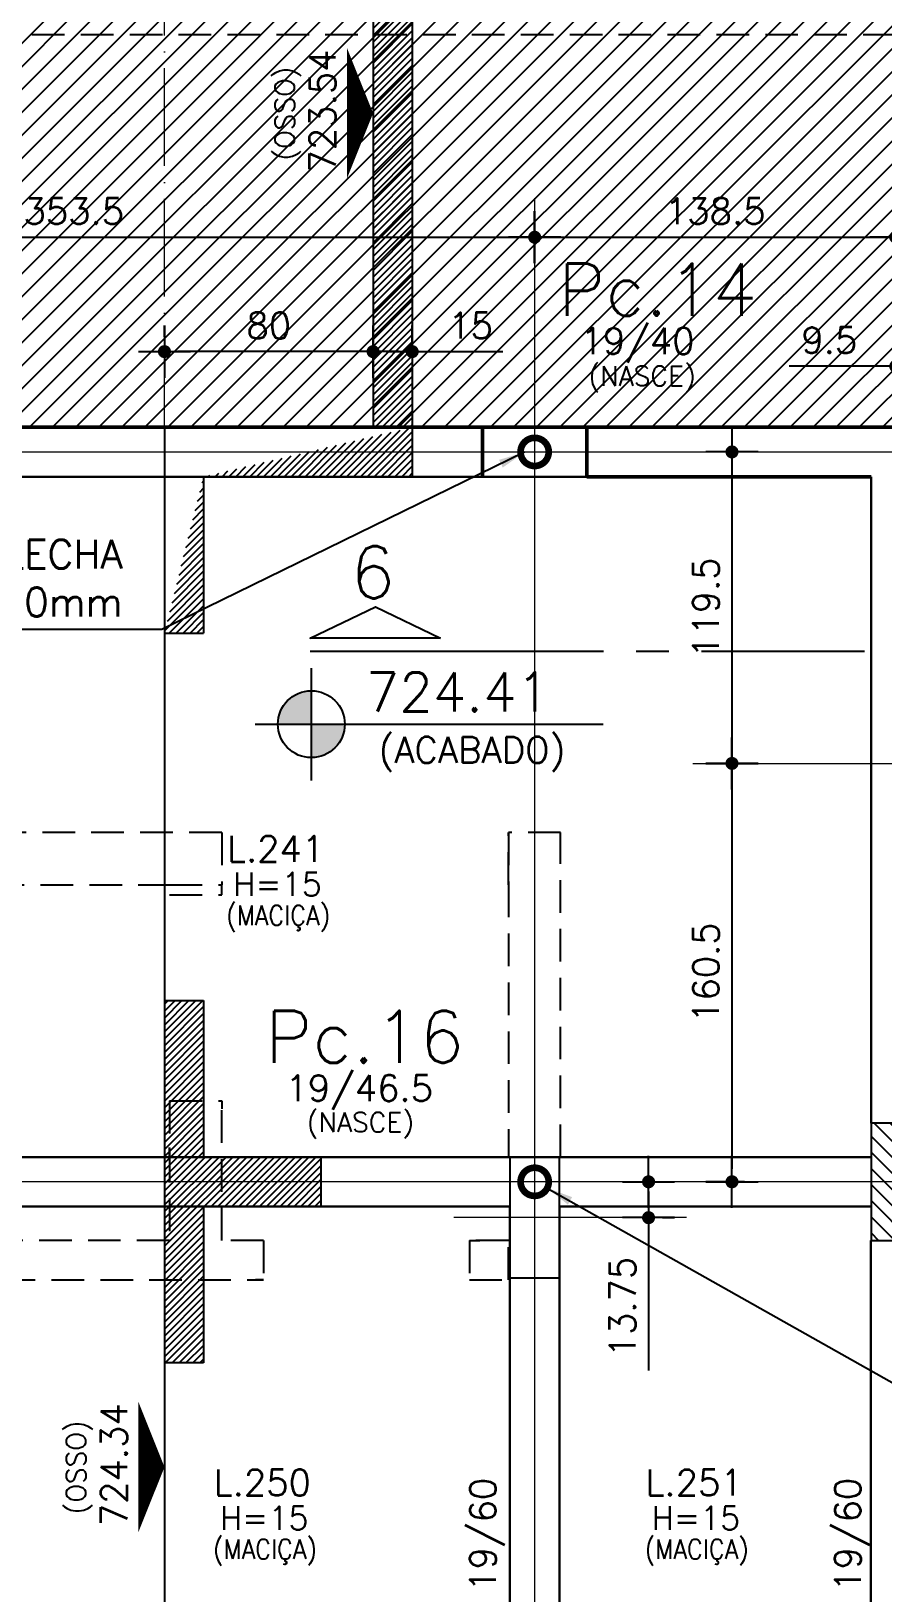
# Model space of a CAD drawing. Header units: inches. Extents: x 0 to 5940, y 0 to 4205.
# Drawn here: x 1226 to 1552, y 1357 to 1956 of the extents above; entities that cross this region are included whole.
import ezdxf
from ezdxf.enums import TextEntityAlignment as Align

# ---------------------------------------------------------------- set-up
doc = ezdxf.new("R2010")
doc.units = ezdxf.units.IN
doc.header["$LTSCALE"] = 50
doc.header["$MEASUREMENT"] = 0
for name, pattern in [('CENTER', [2, 1.25, -0.25, 0.25, -0.25]), ('HIDDEN', [0.375, 0.25, -0.125]), ('Linha de eixo - 1', [1, 0.75, -0.125, 0, -0.125])]:
    doc.linetypes.add(name, pattern=pattern)
for name, color, linetype in [('ALVENARIA', 10, 'HIDDEN'), ('CONTRA-FLECHA', 152, 'Continuous'), ('CORTE-FORMA', 1, 'Continuous'), ('COTA', 6, 'Continuous'), ('FO-HACHURA_PILAR-MORRE', 252, 'Continuous'), ('FO-TEXTO-LAJES', 152, 'Continuous'), ('FO-TEXTO-VIGAS', 3, 'Continuous'), ('HACHUR LAJE', 141, 'Continuous'), ('NIVEL', 3, 'Continuous'), ('NIVEL-ARQUITETURA', 3, 'Continuous'), ('P-M', 7, 'Continuous'), ('P-N', 5, 'Continuous'), ('PAREDE', 191, 'Continuous'), ('TEXTO', 3, 'Continuous')]:
    doc.layers.add(name, color=color, linetype=linetype)
for name, color, linetype, lineweight in [('FO-Eixos', 150, 'Continuous', 5), ('FO-Textos dos pilares', 3, 'Continuous', 20), ('FO-Vigas', 2, 'Continuous', 30)]:
    doc.layers.add(name, color=color, linetype=linetype, lineweight=lineweight)
doc.styles.add('ROMANS', font='romans.shx')
doc.dimstyles.new('COTA_50', dxfattribs={"dimscale": 5, "dimtxt": 2, "dimasz": 1, "dimexe": 2, "dimexo": 1.5, "dimgap": 1, "dimtad": 1, "dimzin": 12, "dimdsep": 46, "dimtxsty": 'ROMANS', "dimblk1": 'COTA', "dimblk2": 'COTA', "dimsah": 1, "dimcen": -4, "dimdle": 1.5, "dimclrd": 6, "dimclre": 6, "dimclrt": 3, "dimadec": 0, "dimazin": 0, "dimtfac": 1, "dimtofl": 0, "dimtmove": 0, "dimatfit": 3, "dimldrblk": 'COTA', "dimfxl": 1, "dimtolj": 1, "dimtzin": 12, "dimarcsym": 0})
doc.dimstyles.new('NOTA', dxfattribs={"dimscale": 5, "dimtxt": 2, "dimasz": 2, "dimexe": 1.5, "dimexo": 2, "dimgap": 1, "dimtad": 1, "dimdec": 1, "dimzin": 12, "dimdsep": 46, "dimtxsty": 'ROMANS', "dimcen": 0.09, "dimclrd": 8, "dimclre": 8, "dimclrt": 3, "dimadec": 0, "dimazin": 0, "dimtfac": 1, "dimtdec": 1, "dimtofl": 0, "dimtmove": 0, "dimatfit": 3, "dimfxl": 1, "dimtolj": 1, "dimtzin": 12, "dimarcsym": 0})
pattern_1 = [(45, (-4662.458948585787, 9121.85738103617), (-1.325825214724776, 1.325825214724777), [])]

# ---------------------------------------------------------------- blocks, each defined once
blk = doc.blocks.new('COTA')
at = {"layer": 'COTA'}
for p, q in [((0, -2), (0, 2)), ((2, 0), (-2, 0))]:
    blk.add_line(p, q, dxfattribs=at)
at = {"layer": 'COTA', "const_width": 0.5}
blk.add_lwpolyline([(-0.25, 0, 1), (0.25, 0, 1)], format="xyb", close=True, dxfattribs=at)
blk = doc.blocks.new('*D5')
at = {"layer": 'COTA', "color": 6, "lineweight": -2, "transparency": 16777216}
for p, q in [((1276.836994786572, 1838.82324228971), (1276.836994786572, 1843.179617287999)), ((1356.837006468785, 1838.82324228971), (1356.837006468785, 1843.179617287999)), ((1351.837006468785, 1833.179617287999), (1281.836994786572, 1833.179617287999))]:
    blk.add_line(p, q, dxfattribs=at)
at = {"layer": 'Defpoints', "color": 0, "transparency": 16777216}
for p in [(1276.836994786572, 1833.179617287999), (1276.836994786572, 1831.32324228971), (1356.837006468785, 1831.32324228971)]:
    blk.add_point(p, dxfattribs=at)
at = {"layer": 'COTA', "color": 6, "lineweight": -2, "transparency": 16777216, "xscale": 5, "yscale": 5, "zscale": 5, "rotation": 180}
blk.add_blockref('COTA', (1276.836994786572, 1833.179617287999), dxfattribs=at)
at = {"layer": 'COTA', "color": 6, "lineweight": -2, "transparency": 16777216, "xscale": 5, "yscale": 5, "zscale": 5}
blk.add_blockref('COTA', (1356.837006468785, 1833.179617287999), dxfattribs=at)
at = {"layer": 'COTA', "color": 3, "transparency": 16777216, "insert": (1316.837000627679, 1843.179617287999), "char_height": 10, "attachment_point": 5, "style": 'ROMANS'}
blk.add_mtext('\\A1;80', dxfattribs=at)
blk = doc.blocks.new('*D6')
at = {"layer": 'COTA', "color": 6, "lineweight": -2, "transparency": 16777216}
for p, q in [((1356.837006468785, 1833.563560009927), (1356.837006468785, 1843.179617287999)), ((1371.837003217952, 1833.563560009927), (1371.837003217952, 1843.179617287999)), ((1351.837006468785, 1833.179617287999), (1346.837006468785, 1833.179617287999)), ((1376.837003217952, 1833.179617287999), (1406.598907979856, 1833.179617287999))]:
    blk.add_line(p, q, dxfattribs=at)
at = {"layer": 'Defpoints', "color": 0, "transparency": 16777216}
for p in [(1371.837003217952, 1833.179617287999), (1356.837006468785, 1826.063560009927), (1371.837003217952, 1826.063560009927)]:
    blk.add_point(p, dxfattribs=at)
at = {"layer": 'COTA', "color": 6, "lineweight": -2, "transparency": 16777216, "xscale": 5, "yscale": 5, "zscale": 5}
blk.add_blockref('COTA', (1356.837006468785, 1833.179617287999), dxfattribs=at)
at = {"layer": 'COTA', "color": 6, "lineweight": -2, "transparency": 16777216, "xscale": 5, "yscale": 5, "zscale": 5, "rotation": 180}
blk.add_blockref('COTA', (1371.837003217952, 1833.179617287999), dxfattribs=at)
at = {"layer": 'COTA', "color": 3, "transparency": 16777216, "insert": (1394.217955598904, 1843.179617287999), "char_height": 10, "attachment_point": 5, "style": 'ROMANS'}
blk.add_mtext('\\A1;15', dxfattribs=at)
blk = doc.blocks.new('*D131')
at = {"layer": 'COTA', "color": 6, "lineweight": -2, "transparency": 16777216}
for p, q in [((1557.304034993269, 1877.572470061008), (1557.304034993269, 1887.0648035251)), ((1628.804034993101, 1877.572470061009), (1628.804034993101, 1887.0648035251)), ((1562.304034993269, 1877.0648035251), (1623.804034993101, 1877.0648035251))]:
    blk.add_line(p, q, dxfattribs=at)
at = {"layer": 'Defpoints', "color": 0, "transparency": 16777216}
for p in [(1628.804034993101, 1877.0648035251), (1557.304034993269, 1870.072470061008), (1628.804034993101, 1870.072470061009)]:
    blk.add_point(p, dxfattribs=at)
at = {"layer": 'COTA', "color": 6, "lineweight": -2, "transparency": 16777216, "xscale": 5, "yscale": 5, "zscale": 5, "rotation": 180}
blk.add_blockref('COTA', (1557.304034993269, 1877.0648035251), dxfattribs=at)
at = {"layer": 'COTA', "color": 6, "lineweight": -2, "transparency": 16777216, "xscale": 5, "yscale": 5, "zscale": 5}
blk.add_blockref('COTA', (1628.804034993101, 1877.0648035251), dxfattribs=at)
at = {"layer": 'COTA', "color": 3, "transparency": 16777216, "insert": (1593.054034993185, 1887.0648035251), "char_height": 10, "attachment_point": 5, "style": 'ROMANS'}
blk.add_mtext('\\A1;71.5', dxfattribs=at)
blk = doc.blocks.new('*D147')
at = {"layer": 'COTA', "color": 6, "lineweight": -2, "transparency": 16777216}
for p, q in [((1065.304034993222, 1873.792932628204), (1065.304034993222, 1887.0648035251)), ((1418.804034993223, 1873.792932628204), (1418.804034993223, 1887.0648035251)), ((1070.304034993222, 1877.0648035251), (1413.804034993223, 1877.0648035251))]:
    blk.add_line(p, q, dxfattribs=at)
at = {"layer": 'Defpoints', "color": 0, "transparency": 16777216}
for p in [(1418.804034993223, 1877.0648035251), (1065.304034993222, 1866.292932628204), (1418.804034993223, 1866.292932628204)]:
    blk.add_point(p, dxfattribs=at)
at = {"layer": 'COTA', "color": 6, "lineweight": -2, "transparency": 16777216, "xscale": 5, "yscale": 5, "zscale": 5, "rotation": 180}
blk.add_blockref('COTA', (1065.304034993222, 1877.0648035251), dxfattribs=at)
at = {"layer": 'COTA', "color": 6, "lineweight": -2, "transparency": 16777216, "xscale": 5, "yscale": 5, "zscale": 5}
blk.add_blockref('COTA', (1418.804034993223, 1877.0648035251), dxfattribs=at)
at = {"layer": 'COTA', "color": 3, "transparency": 16777216, "insert": (1242.054034993222, 1887.0648035251), "char_height": 10, "attachment_point": 5, "style": 'ROMANS'}
blk.add_mtext('\\A1;353.5', dxfattribs=at)
blk = doc.blocks.new('*D148')
at = {"layer": 'COTA', "color": 6, "lineweight": -2, "transparency": 16777216}
for p, q in [((1418.804034993223, 1873.792932628203), (1418.804034993223, 1887.0648035251)), ((1557.30403499327, 1873.792932628203), (1557.30403499327, 1887.0648035251)), ((1423.804034993223, 1877.0648035251), (1552.30403499327, 1877.0648035251))]:
    blk.add_line(p, q, dxfattribs=at)
at = {"layer": 'Defpoints', "color": 0, "transparency": 16777216}
for p in [(1557.30403499327, 1877.0648035251), (1418.804034993223, 1866.292932628203), (1557.30403499327, 1866.292932628203)]:
    blk.add_point(p, dxfattribs=at)
at = {"layer": 'COTA', "color": 6, "lineweight": -2, "transparency": 16777216, "xscale": 5, "yscale": 5, "zscale": 5, "rotation": 180}
blk.add_blockref('COTA', (1418.804034993223, 1877.0648035251), dxfattribs=at)
at = {"layer": 'COTA', "color": 6, "lineweight": -2, "transparency": 16777216, "xscale": 5, "yscale": 5, "zscale": 5}
blk.add_blockref('COTA', (1557.30403499327, 1877.0648035251), dxfattribs=at)
at = {"layer": 'COTA', "color": 3, "transparency": 16777216, "insert": (1488.054034993246, 1887.0648035251), "char_height": 10, "attachment_point": 5, "style": 'ROMANS'}
blk.add_mtext('\\A1;138.5', dxfattribs=at)
blk = doc.blocks.new('*D215')
at = {"layer": 'COTA', "color": 6, "lineweight": -2, "transparency": 16777216}
for p, q in [((1491.930576077576, 1794.706933824558), (1484.478378167085, 1794.706933824558)), ((1494.478378167085, 1789.706933824558), (1494.478378167085, 1680.206933824586)), ((1491.930576077575, 1675.206933824586), (1484.478378167085, 1675.206933824586))]:
    blk.add_line(p, q, dxfattribs=at)
at = {"layer": 'Defpoints', "color": 0, "transparency": 16777216}
for p in [(1499.430576077576, 1794.706933824558), (1494.478378167085, 1675.206933824586), (1499.430576077575, 1675.206933824586)]:
    blk.add_point(p, dxfattribs=at)
at = {"layer": 'COTA', "color": 6, "lineweight": -2, "transparency": 16777216, "xscale": 5, "yscale": 5, "zscale": 5}
for p, rotation in [((1494.478378167085, 1794.706933824558), 90), ((1494.478378167085, 1675.206933824586), 270)]:
    blk.add_blockref('COTA', p, dxfattribs=dict(at, rotation=rotation))
at = {"layer": 'COTA', "color": 3, "transparency": 16777216, "insert": (1484.478378167085, 1734.956933824572), "char_height": 10, "attachment_point": 5, "rotation": 90, "style": 'ROMANS'}
blk.add_mtext('\\A1;119.5', dxfattribs=at)
blk = doc.blocks.new('*D216')
at = {"layer": 'COTA', "color": 6, "lineweight": -2, "transparency": 16777216}
for p, q in [((1499.334002780641, 1675.206933824586), (1484.478378167085, 1675.206933824586)), ((1494.478378167085, 1670.206933824586), (1494.478378167085, 1519.706933824586)), ((1499.33400278064, 1514.706933824586), (1484.478378167085, 1514.706933824586))]:
    blk.add_line(p, q, dxfattribs=at)
at = {"layer": 'Defpoints', "color": 0, "transparency": 16777216}
for p in [(1506.834002780641, 1675.206933824586), (1494.478378167085, 1514.706933824586), (1506.83400278064, 1514.706933824586)]:
    blk.add_point(p, dxfattribs=at)
at = {"layer": 'COTA', "color": 6, "lineweight": -2, "transparency": 16777216, "xscale": 5, "yscale": 5, "zscale": 5}
for p, rotation in [((1494.478378167085, 1675.206933824586), 90), ((1494.478378167085, 1514.706933824586), 270)]:
    blk.add_blockref('COTA', p, dxfattribs=dict(at, rotation=rotation))
at = {"layer": 'COTA', "color": 3, "transparency": 16777216, "insert": (1484.478378167085, 1594.956933824586), "char_height": 10, "attachment_point": 5, "rotation": 90, "style": 'ROMANS'}
blk.add_mtext('\\A1;160.5', dxfattribs=at)
blk = doc.blocks.new('*D292')
at = {"layer": 'COTA', "color": 6, "lineweight": -2, "transparency": 16777216}
for p, q in [((1462.49023651192, 1519.706933824586), (1462.49023651192, 1524.706933824586)), ((1467.825520513798, 1514.706933824586), (1472.49023651192, 1514.706933824586)), ((1467.825520513798, 1500.956933824567), (1472.49023651192, 1500.956933824567)), ((1462.49023651192, 1495.956933824567), (1462.49023651192, 1442.385505253139))]:
    blk.add_line(p, q, dxfattribs=at)
at = {"layer": 'Defpoints', "color": 0, "transparency": 16777216}
for p in [(1460.325520513798, 1514.706933824586), (1460.325520513798, 1500.956933824567), (1462.49023651192, 1500.956933824567)]:
    blk.add_point(p, dxfattribs=at)
at = {"layer": 'COTA', "color": 6, "lineweight": -2, "transparency": 16777216, "xscale": 5, "yscale": 5, "zscale": 5}
for p, rotation in [((1462.49023651192, 1514.706933824586), 270), ((1462.49023651192, 1500.956933824567), 90)]:
    blk.add_blockref('COTA', p, dxfattribs=dict(at, rotation=rotation))
at = {"layer": 'COTA', "color": 3, "transparency": 16777216, "insert": (1452.49023651192, 1466.671219538853), "char_height": 10, "attachment_point": 5, "rotation": 90, "style": 'ROMANS'}
blk.add_mtext('\\A1;13.75', dxfattribs=at)
blk = doc.blocks.new('*D327')
at = {"layer": 'COTA', "color": 6, "lineweight": -2, "transparency": 16777216}
for p, q in [((1557.304034993269, 1826.698004081496), (1557.304034993269, 1837.549504617637)), ((1566.80403499325, 1826.698004081496), (1566.80403499325, 1837.549504617637)), ((1552.304034993269, 1827.549504617637), (1516.351654040888, 1827.549504617637)), ((1571.80403499325, 1827.549504617637), (1576.80403499325, 1827.549504617637))]:
    blk.add_line(p, q, dxfattribs=at)
at = {"layer": 'Defpoints', "color": 0, "transparency": 16777216}
for p in [(1557.304034993269, 1827.549504617637), (1557.304034993269, 1819.198004081496), (1566.80403499325, 1819.198004081496)]:
    blk.add_point(p, dxfattribs=at)
at = {"layer": 'COTA', "color": 6, "lineweight": -2, "transparency": 16777216, "xscale": 5, "yscale": 5, "zscale": 5}
blk.add_blockref('COTA', (1557.304034993269, 1827.549504617637), dxfattribs=at)
at = {"layer": 'COTA', "color": 6, "lineweight": -2, "transparency": 16777216, "xscale": 5, "yscale": 5, "zscale": 5, "rotation": 180}
blk.add_blockref('COTA', (1566.80403499325, 1827.549504617637), dxfattribs=at)
at = {"layer": 'COTA', "color": 3, "transparency": 16777216, "insert": (1531.827844517079, 1837.549504617637), "char_height": 10, "attachment_point": 5, "style": 'ROMANS'}
blk.add_mtext('\\A1;9.5', dxfattribs=at)

msp = doc.modelspace()

# ---------------------------------------------------------------- hatches: boundary and pattern name
at = {"layer": 'CORTE-FORMA'}
h = msp.add_hatch(dxfattribs=at)
h.set_pattern_fill('ANSI31', color=70, scale=15)
h.set_pattern_definition(pattern_1)
edge = h.paths.add_edge_path()
edge.add_line((1286.836994786631, 2326.206935809637), (1301.836994786572, 2326.206935809637))
edge.add_line((1301.836994786572, 2326.206935809639), (1301.836994786572, 2266.206935809373))
edge.add_line((1286.83699478663, 2326.206935809638), (1286.83699478663, 2247.206935809839))
edge.add_line((1301.836994786572, 2266.206935809373), (1371.837003217952, 2266.206935809373))
edge.add_line((1286.83699478663, 2247.206935809839), (1356.836994801357, 2247.206935809839))
edge.add_line((1371.837003217951, 2266.206935809373), (1371.837003217952, 1804.206933824584))
edge.add_line((1356.836994801356, 2247.206935809839), (1356.836994801357, 2099.206933824118))
edge.add_line((1311.836994801357, 2099.206933824118), (1356.836994801357, 2099.206933824118))
edge.add_line((1311.836994801357, 2099.206933824118), (1311.836994801357, 2049.206933824118))
edge.add_line((1311.836994801357, 2049.206933824118), (1356.836994786572, 2049.206933824118))
edge.add_line((1356.836994786572, 2049.206933824118), (1356.836994786572, 1977.206910478655))
edge.add_line((1356.836994786572, 1977.206910478655), (1356.836994786572, 1974.206910441402))
edge.add_line((1356.836994786572, 1974.206910441402), (1356.836994786572, 1955.206909361068))
edge.add_line((1356.836994786572, 1955.206909361068), (1356.837025918416, 1952.207104460109))
edge.add_line((1356.837025918416, 1952.207104460109), (1356.836994786572, 1804.206933824584))
edge.add_line((1276.836994786572, 1804.206933824584), (1276.836994786572, 1725.206933824578))
edge.add_line((1291.836994786572, 1785.206933824584), (1291.836994786571, 1725.206933824579))
edge.add_line((1276.836994786572, 1725.206933824578), (1291.836994786572, 1725.206933824578))
edge.add_line((1276.836994786572, 1804.206933824584), (1356.836994786572, 1804.206933824584))
edge.add_line((1371.836994801357, 1804.206933824584), (1371.836994801357, 1785.206933824584))
edge.add_line((1291.836994786572, 1785.206933824584), (1371.836994801357, 1785.206933824584))
h = msp.add_hatch(dxfattribs=at)
h.set_pattern_fill('ANSI31', color=70, scale=15)
h.set_pattern_definition(pattern_1)
h.paths.add_polyline_path([(1291.836994786571, 1445.206933824561), (1276.836994786572, 1445.206933824561), (1276.836994786572, 1584.206933824566), (1291.836994786572, 1584.206933824565), (1291.836994786573, 1524.206933824564), (1336.836994786572, 1524.206933824565), (1336.836994786572, 1505.206933824561), (1291.836994786571, 1505.206933824561)])
at = {"layer": 'FO-HACHURA_PILAR-MORRE'}
h = msp.add_hatch(dxfattribs=at)
h.set_pattern_fill('ANSI31', color=256, scale=35, angle=90)
h.set_pattern_definition([(135, (-6049.846412218318, -4370.556049754482), (-3.093592167691146, -3.093592167691145), [])])
h.paths.add_polyline_path([(1566.804034993475, 1537.206933824584), (1557.30403499345, 1537.206933824584), (1547.80403499347, 1537.206933824584), (1547.80403499347, 1514.706933824584), (1547.80403499347, 1492.206933824584), (1557.30403499345, 1492.206933824584), (1566.804034993475, 1492.206933824584), (1566.804034993475, 1514.706933824584)])
at = {"layer": 'HACHUR LAJE'}
h = msp.add_hatch(dxfattribs=at)
h.set_pattern_fill('ANSI31', color=256, scale=50)
h.set_pattern_definition([(45, (-4662.458948585787, 9121.85738103617), (-4.419417382415921, 4.419417382415922), [])])
h.paths.add_polyline_path([(1094.454034993186, 2049.206933824566), (1085.304034993223, 2049.206933824566), (1085.304034993223, 1804.206933824578), (1398.754034993198, 1804.206933824579), (2279.304034993192, 1804.206933824583), (2478.304034993215, 1804.206933824584), (2632.804034993103, 1804.206933827626), (2632.804034993296, 2049.206933824566)])
at = {"layer": 'NIVEL-ARQUITETURA'}
h = msp.add_hatch(color=1, dxfattribs=at)
h.paths.add_polyline_path([(1344.995833535366, 1685.347603466198), (1345.972078530649, 1690.255518486094), (1333.147078530528, 1690.255518486087), (1333.147078530521, 1681.326689458409), (1338.466527109893, 1678.681741414766), (1342.21572299931, 1681.186874017298)])
h.paths.add_polyline_path([(1333.147078530521, 1681.326689458401), (1333.147078530521, 1677.430518485962), (1338.054993550431, 1678.406763481555), (1338.466527109907, 1678.681741414766)])
h.paths.add_polyline_path([(1333.147078530521, 1703.080518486204), (1328.23916351064, 1702.104273490622), (1324.07843406171, 1699.324162954861), (1321.298323525683, 1695.163433505975), (1320.3220785304, 1690.255518486094), (1333.147078530521, 1690.255518486087)])

# ---------------------------------------------------------------- linework, layer by layer
at = {"layer": 'ALVENARIA'}
for p, q in [((1857.270282176945, 1954.672288141217), (1085.304034993223, 1954.672288141217)), ((1408.770101168797, 1628.672273130682), (1408.770134702503, 1648.672273130684)), ((1408.770101168797, 1628.672273130682), (1408.770134702503, 1648.672273130684)), ((1278.770779705577, 1628.672245365477), (1298.770779705559, 1628.672245365477)), ((1278.770779705577, 1628.672245365477), (1298.770779705559, 1628.672245365477)), ((1278.770779705577, 1624.757456805668), (1298.770779705559, 1624.757456805668)), ((1298.770779705559, 1624.757456805668), (1298.770779705559, 1627.757456805665)), ((1278.770779705577, 1545.757456805666), (1278.770779705577, 1541.757456805667)), ((1278.770779705577, 1545.757456805666), (1298.770779705559, 1545.757456805666)), ((1298.770779705559, 1545.757456805666), (1298.770779705559, 1542.757456805669)), ((1278.770779705577, 1523.878617152734), (1278.770779705577, 1527.878617152734)), ((1314.770282215581, 1492.172320230833), (1310.770282215584, 1492.172320230833)), ((1314.770282215581, 1492.172320230833), (1314.770282215581, 1477.172320230829)), ((1393.770282215668, 1492.172320230833), (1397.770282215664, 1492.172320230833)), ((1393.770282215668, 1492.172320230833), (1393.770282215668, 1477.172320230829)), ((1314.770282215581, 1477.172320230829), (1311.770282215606, 1477.172320230829)), ((1393.770282215668, 1477.172320230829), (1396.770282215643, 1477.172320230829))]:
    msp.add_line(p, q, dxfattribs=at)
at = {"layer": 'ALVENARIA', "flags": 128}
for points in [[(1298.770779705559, 1648.672245365475), (1064.770258397461, 1648.672245365475)], [(1298.770779705559, 1648.672245365475), (1298.770779705559, 1628.672245365477)], [(1408.770101168797, 1648.672273130684), (1408.770101168797, 1628.672273130682)], [(1428.770161359775, 1648.672273130684), (1408.770161359793, 1648.672273130684)], [(1428.769952671041, 1524.206933824566), (1428.770161359775, 1648.672273130684)], [(1079.304040234473, 1628.672245365477), (1278.770779705577, 1628.672245365477)], [(1298.770779705559, 1624.757456709363), (1298.770779705559, 1628.672245365477)], [(1408.770127826177, 1628.672273130682), (1408.769952670988, 1524.206933824566)], [(1278.770779705577, 1545.757457761156), (1278.770779705577, 1492.172306537259)], [(1298.770779705559, 1492.172308363081), (1298.770779705559, 1545.757457418785)], [(1278.770779705577, 1527.793405712542), (1278.770779705577, 1523.87861672414)], [(1278.770779705577, 1492.172306537259), (1064.770258397461, 1492.172287000893)], [(1314.770283041584, 1492.172309823696), (1298.770779705559, 1492.172308363081)], [(1408.769898959112, 1492.172318405033), (1393.770282750542, 1492.172317035702)], [(1408.769873808946, 1477.172318405031), (1408.769898959112, 1492.172318405033)], [(1064.770258397461, 1477.172287000889), (1314.770280141751, 1477.172309823695)], [(1393.770284326969, 1477.172317035701), (1408.769873808946, 1477.172318405031)]]:
    msp.add_lwpolyline(points, dxfattribs=at)
at = {"layer": 'CONTRA-FLECHA', "linetype": 'Continuous', "const_width": 2.56}
for points in [[(1414.98565837482, 1790.888557206149, 1), (1422.622411611625, 1798.525310442968, 1)], [(1414.98565837482, 1510.888557206174, 1), (1422.622411611625, 1518.525310442993, 1)]]:
    msp.add_lwpolyline(points, format="xyb", close=True, dxfattribs=at)
at = {"layer": 'CORTE-FORMA'}
for p, q in [((1371.837003217951, 2266.206935809373), (1371.837003217951, 1804.206933824584)), ((1276.836994786572, 1804.206933824584), (1356.836994786572, 1804.206933824584)), ((1371.836994801357, 1804.206933824584), (1371.836994801357, 1785.206933824584)), ((1291.836994786572, 1785.206933824584), (1371.836994801357, 1785.206933824584)), ((1291.836994786572, 1785.206933824584), (1291.836994786572, 1725.206933824579)), ((1291.836994786572, 1584.206933824565), (1291.836994786572, 1524.206933824564)), ((1291.836994786573, 1524.206933824564), (1336.836994786572, 1524.206933824564)), ((1291.836994786571, 1505.206933824561), (1291.836994786571, 1445.206933824561)), ((1291.836994786571, 1505.206933824561), (1336.836994786572, 1505.206933824561))]:
    msp.add_line(p, q, dxfattribs=at)
at = {"layer": 'CORTE-FORMA', "color": 70}
for p, q in [((1276.836994786572, 1725.206933824578), (1291.836994786572, 1725.206933824578)), ((1276.836994786572, 1584.206933824566), (1291.836994786573, 1584.206933824566)), ((1291.836994786571, 1445.206933824561), (1276.836994786572, 1445.206933824561))]:
    msp.add_line(p, q, dxfattribs=at)
at = {"layer": 'CORTE-FORMA', "color": 8}
for p, q in [((1276.836994786572, 1725.206933824578), (1276.836994786572, 1584.206933824566)), ((1276.836994786572, 1445.206933824561), (1276.836994786572, 1299.706933824577))]:
    msp.add_line(p, q, dxfattribs=at)
at = {"layer": 'CORTE-FORMA', "flags": 128}
for points in [[(1356.836994786572, 2049.206933824118), (1356.836994786572, 1977.206910478655), (1356.836994786572, 1974.206910441402), (1356.836994786572, 1955.206909361068), (1356.837025918416, 1952.207104460109), (1356.836994786572, 1804.206933824584)], [(1276.836994786572, 1804.206933824584), (1276.836994786572, 1725.206933824578)], [(1276.836994786572, 1584.206933824566), (1276.836994786572, 1445.206933824561)], [(1336.836994786572, 1524.206933824565), (1336.836994786572, 1505.206933824561)]]:
    msp.add_lwpolyline(points, dxfattribs=at)
at = {"layer": 'COTA', "color": 6, "linetype": 'Linha de eixo - 1', "lineweight": 13}
msp.add_line((1276.836994786572, 1804.206933824584), (1276.836994786572, 2366.851743325751), dxfattribs=at)
at = {"layer": 'FO-Eixos'}
for p, q in [((1418.804034993223, 1892.0648035251), (1418.804034993223, 919.124474686796)), ((936.2927673332306, 1794.706933824558), (3542.28927437673, 1794.706933824558)), ((1479.478378167086, 1675.206933824586), (2166.900900572117, 1675.206933824586)), ((2266.810618584685, 1514.706933824584), (935.7676473860993, 1514.706933824584)), ((1477.036937077603, 1500.956933824567), (1387.757575488649, 1500.956933824567))]:
    msp.add_line(p, q, dxfattribs=at)
at = {"layer": 'FO-Vigas'}
for p, q in [((1093.304034993224, 1785.206933824577), (1547.804034993243, 1785.206933824577)), ((1547.804034993243, 1675.206933824587), (1547.804034993243, 1785.206933824578)), ((1547.804034993243, 1537.206933824584), (1547.804034993243, 1675.206933824587)), ((1064.304034993223, 1524.206933824566), (1547.80403499347, 1524.206933824566)), ((1085.304034993223, 1505.20693382456), (1409.304034993223, 1505.206933824562)), ((1409.304034993223, 1505.206933824562), (1409.304034993223, 1239.706933824576)), ((1428.304034993223, 1505.20693382456), (1428.304034993223, 1239.706933824577)), ((1428.304034993223, 1505.20693382456), (1547.80403499347, 1505.20693382456)), ((1547.767186697638, 1239.706933824576), (1547.778454994677, 1492.206933824584))]:
    msp.add_line(p, q, dxfattribs=at)
at = {"layer": 'NIVEL', "color": 1}
for points in [[(1356.837018926546, 1924.619886023155, 0, 50, 0), (1346.837018926545, 1924.619886023155, 50, 50, 0)], [(1276.836994786572, 1405.290992460643, 0, 50, 0), (1266.836994786571, 1405.290992460643, 50, 50, 0)]]:
    msp.add_lwpolyline(points, format="xyseb", dxfattribs=at)
at = {"layer": 'NIVEL-ARQUITETURA', "color": 1}
for p, q in [((1333.147078530521, 1711.798022888921), (1333.147078530521, 1668.713014083249)), ((1311.604574127807, 1690.255518486087), (1445.019790712839, 1690.255518486087))]:
    msp.add_line(p, q, dxfattribs=at)
msp.add_circle((1333.147078530521, 1690.255518486087), 12.82500000010114, dxfattribs=at)
at = {"layer": 'P-M'}
msp.add_lwpolyline([(1566.804034993475, 1537.206933824584), (1557.30403499345, 1537.206933824584), (1547.80403499347, 1537.206933824584), (1547.80403499347, 1514.706933824584), (1547.80403499347, 1492.206933824584), (1557.30403499345, 1492.206933824584), (1566.804034993475, 1492.206933824584), (1566.804034993475, 1514.706933824584), (1566.804034993475, 1537.206933824584)], close=True, dxfattribs=at)
at = {"layer": 'P-N'}
for p, q in [((1428.304034993223, 1524.206933824566), (1409.304034993223, 1524.206933824566)), ((1409.304034993223, 1524.206933824566), (1409.304034993223, 1477.706933824566)), ((1428.304034993223, 1477.706933824566), (1428.304034993223, 1524.206933824566)), ((1428.304034993223, 1477.706933824566), (1409.304034993223, 1477.706933824566))]:
    msp.add_line(p, q, dxfattribs=at)
msp.add_lwpolyline([(1438.787841854112, 1785.206933824533), (1438.787841854112, 1794.706933824558), (1438.787841854112, 1804.206933824584), (1418.787841854085, 1804.206933824584), (1398.787841854103, 1804.206933824584), (1398.787841854103, 1794.706933824558), (1398.787841854103, 1785.206933824533), (1418.787841854085, 1785.206933824533), (1438.787841854112, 1785.206933824533)], close=True, dxfattribs=at)
at = {"layer": 'PAREDE', "color": 50, "linetype": 'Continuous', "lineweight": 50}
for p, q in [((1093.304034993224, 1804.206933824575), (1827.304034993193, 1804.206933824584)), ((1398.754034993198, 1785.206933824533), (1398.754034993198, 1804.206933824584)), ((1438.754034993207, 1785.206933824533), (1438.754034993207, 1804.206933824584)), ((1547.804034993243, 1785.206933824578), (1438.754034993207, 1785.206933824578))]:
    msp.add_line(p, q, dxfattribs=at)
at = {"layer": 'TEXTO', "color": 3}
msp.add_line((1332.748106249521, 1718.224626541483), (1382.748106249528, 1718.224626541483), dxfattribs=at)
at = {"layer": 'TEXTO', "color": 8, "linetype": 'CENTER'}
msp.add_line((1382.748106249521, 1718.22462654148), (2346.938252979046, 1718.22462654148), dxfattribs=at)
at = {"layer": 'TEXTO', "color": 3}
msp.add_lwpolyline([(1382.748106249521, 1723.224626541483), (1332.748106249521, 1723.224626541483), (1357.748106249521, 1735.224626541483), (1382.748106249521, 1723.224626541483)], dxfattribs=at)

# ---------------------------------------------------------------- texts
at = {"layer": 'CONTRA-FLECHA', "insert": (1260.783643366646, 1746.29996849908), "char_height": 11, "attachment_point": 6, "style": 'ROMANS'}
msp.add_mtext('{\\Fromans.shx;CONTRA-FLECHA\\PDE 20mm}', dxfattribs=at)
at = {"layer": 'FO-TEXTO-LAJES', "style": 'ROMANS'}
for s, p in [('L.241', (1300.802854369904, 1637.45423876281)), ('L.250', (1295.73097047476, 1394.342816013748)), ('L.251', (1461.312212506295, 1394.342816013748))]:
    msp.add_text(s, height=10, dxfattribs=at).set_placement(p)
at = {"layer": 'FO-TEXTO-LAJES', "color": 3, "style": 'ROMANS'}
for p in [(1303.229870034556, 1624.372904320759), (1298.157986139413, 1381.261481571697), (1463.739228170947, 1381.261481571697)]:
    msp.add_text('H=15', height=9, dxfattribs=at).set_placement(p)
at = {"layer": 'FO-TEXTO-LAJES', "color": 4, "style": 'ROMANS', "width": 0.9}
for p in [(1300.484599095929, 1613.155157310304), (1295.412715200786, 1370.043734561243), (1460.99395723232, 1370.043734561243)]:
    msp.add_text('(MACIÇA)', height=7.5, dxfattribs=at).set_placement(p)
at = {"layer": 'FO-TEXTO-VIGAS', "style": 'ROMANS'}
for p in [(1403.945810529955, 1357.473486465952), (1543.882953718899, 1357.473486465952)]:
    msp.add_text('19/60', height=10, rotation=90, dxfattribs=at).set_placement(p)
at = {"layer": 'FO-Textos dos pilares', "color": 1, "style": 'ROMANS'}
for s, p in [('Pc.14', (1427.832065295348, 1846.957821583339)), ('Pc.16', (1315.49024551722, 1560.345015782255))]:
    msp.add_text(s, height=20, dxfattribs=at).set_placement(p)
at = {"layer": 'FO-Textos dos pilares', "color": 3, "style": 'ROMANS'}
for s, p in [('19/40', (1436.41603809865, 1832.265612482106)), ('19/46.5', (1323.256983932813, 1545.652806681022))]:
    msp.add_text(s, height=10, dxfattribs=at).set_placement(p)
at = {"layer": 'FO-Textos dos pilares', "color": 4, "style": 'ROMANS'}
for p in [(1439.426501739632, 1820.098145185964), (1331.403287138019, 1533.822083958834)]:
    msp.add_text('(NASCE)', height=7.5, dxfattribs=at).set_placement(p)
at = {"layer": 'NIVEL', "color": 3, "style": 'ROMANS'}
for s, p in [('723.54', (1342.483807445021, 1925.5076518382)), ('724.34', (1262.483783305047, 1406.178758275688))]:
    msp.add_text(s, height=10, rotation=90, dxfattribs=at).set_placement(p, align=Align.CENTER)
at = {"layer": 'NIVEL', "color": 4, "style": 'ROMANS'}
for p in [(1326.679818564074, 1924.515637975902), (1246.6797944241, 1405.18674441339)]:
    msp.add_text('(OSSO)', height=7.5, rotation=90, dxfattribs=at).set_placement(p, align=Align.CENTER)
at = {"layer": 'NIVEL-ARQUITETURA', "color": 1, "style": 'ROMANS'}
msp.add_text('724.41', height=15, dxfattribs=at).set_placement((1354.001878858748, 1695.114796754831))
at = {"layer": 'NIVEL-ARQUITETURA', "color": 3, "style": 'ROMANS'}
msp.add_text('(ACABADO)', height=10, dxfattribs=at).set_placement((1394.760868409336, 1675.377380533191), align=Align.CENTER)
at = {"layer": 'TEXTO', "color": 1, "style": 'ROMANS'}
msp.add_text('6', height=20, dxfattribs=at).set_placement((1348.131888723296, 1738.496179712714))

# ---------------------------------------------------------------- dimensions: what is measured, and where the dimension line sits
at = {"layer": 'COTA'}
for base, p1, p2, picture, middle in [((1418.804034993223, 1877.0648035251), (1065.304034993222, 1866.292932628204), (1418.804034993223, 1866.292932628204), '*D147', (1242.054034993222, 1887.0648035251)), ((1557.30403499327, 1877.0648035251), (1418.804034993223, 1866.292932628203), (1557.30403499327, 1866.292932628203), '*D148', (1488.054034993246, 1887.0648035251)), ((1628.804034993101, 1877.0648035251), (1557.304034993269, 1870.072470061008), (1628.804034993101, 1870.072470061009), '*D131', (1593.054034993185, 1887.0648035251)), ((1276.836994786572, 1833.179617287999), (1356.837006468785, 1831.32324228971), (1276.836994786572, 1831.32324228971), '*D5', (1316.837000627679, 1843.179617287999)), ((1371.837003217952, 1833.179617287999), (1356.837006468785, 1826.063560009927), (1371.837003217952, 1826.063560009927), '*D6', (1394.217955598904, 1843.179617287999)), ((1557.304034993269, 1827.549504617637), (1566.80403499325, 1819.198004081496), (1557.304034993269, 1819.198004081496), '*D327', (1531.827844517079, 1837.549504617637))]:
    dim = msp.add_linear_dim(base=base, p1=p1, p2=p2, dimstyle='COTA_50', dxfattribs=at)
    dim.commit()
    dim.dimension.update_dxf_attribs({"geometry": picture, "text_midpoint": middle})
for base, p1, p2, picture, middle in [((1494.478378167085, 1675.206933824586), (1499.430576077576, 1794.706933824558), (1499.430576077575, 1675.206933824586), '*D215', (1484.478378167085, 1734.956933824572)), ((1494.478378167085, 1514.706933824586), (1506.834002780641, 1675.206933824586), (1506.83400278064, 1514.706933824586), '*D216', (1484.478378167085, 1594.956933824586)), ((1462.49023651192, 1500.956933824567), (1460.325520513798, 1514.706933824586), (1460.325520513798, 1500.956933824567), '*D292', (1452.49023651192, 1466.671219538853))]:
    dim = msp.add_linear_dim(base=base, p1=p1, p2=p2, angle=90, dimstyle='COTA_50', dxfattribs=at)
    dim.commit()
    dim.dimension.update_dxf_attribs({"geometry": picture, "text_midpoint": middle})

# ---------------------------------------------------------------- leaders
at = {"layer": 'CONTRA-FLECHA', "color": 8, "annotation_type": 0, "has_hookline": 1, "text_width": 134.6190476190476}
for points, hookline_direction in [([(1414.859414172947, 1794.580558027587), (1275.783643366646, 1726.633301832414), (1265.783643366646, 1726.633301832414)], 1), ([(1423.648116499151, 1512.320540235105), (1570.915649773744, 1429.243554927411), (1580.915649773744, 1429.243554927411)], 0)]:
    msp.add_leader(points, dimstyle='NOTA', dxfattribs=dict(at, hookline_direction=hookline_direction))

doc.saveas('drawing.dxf')
